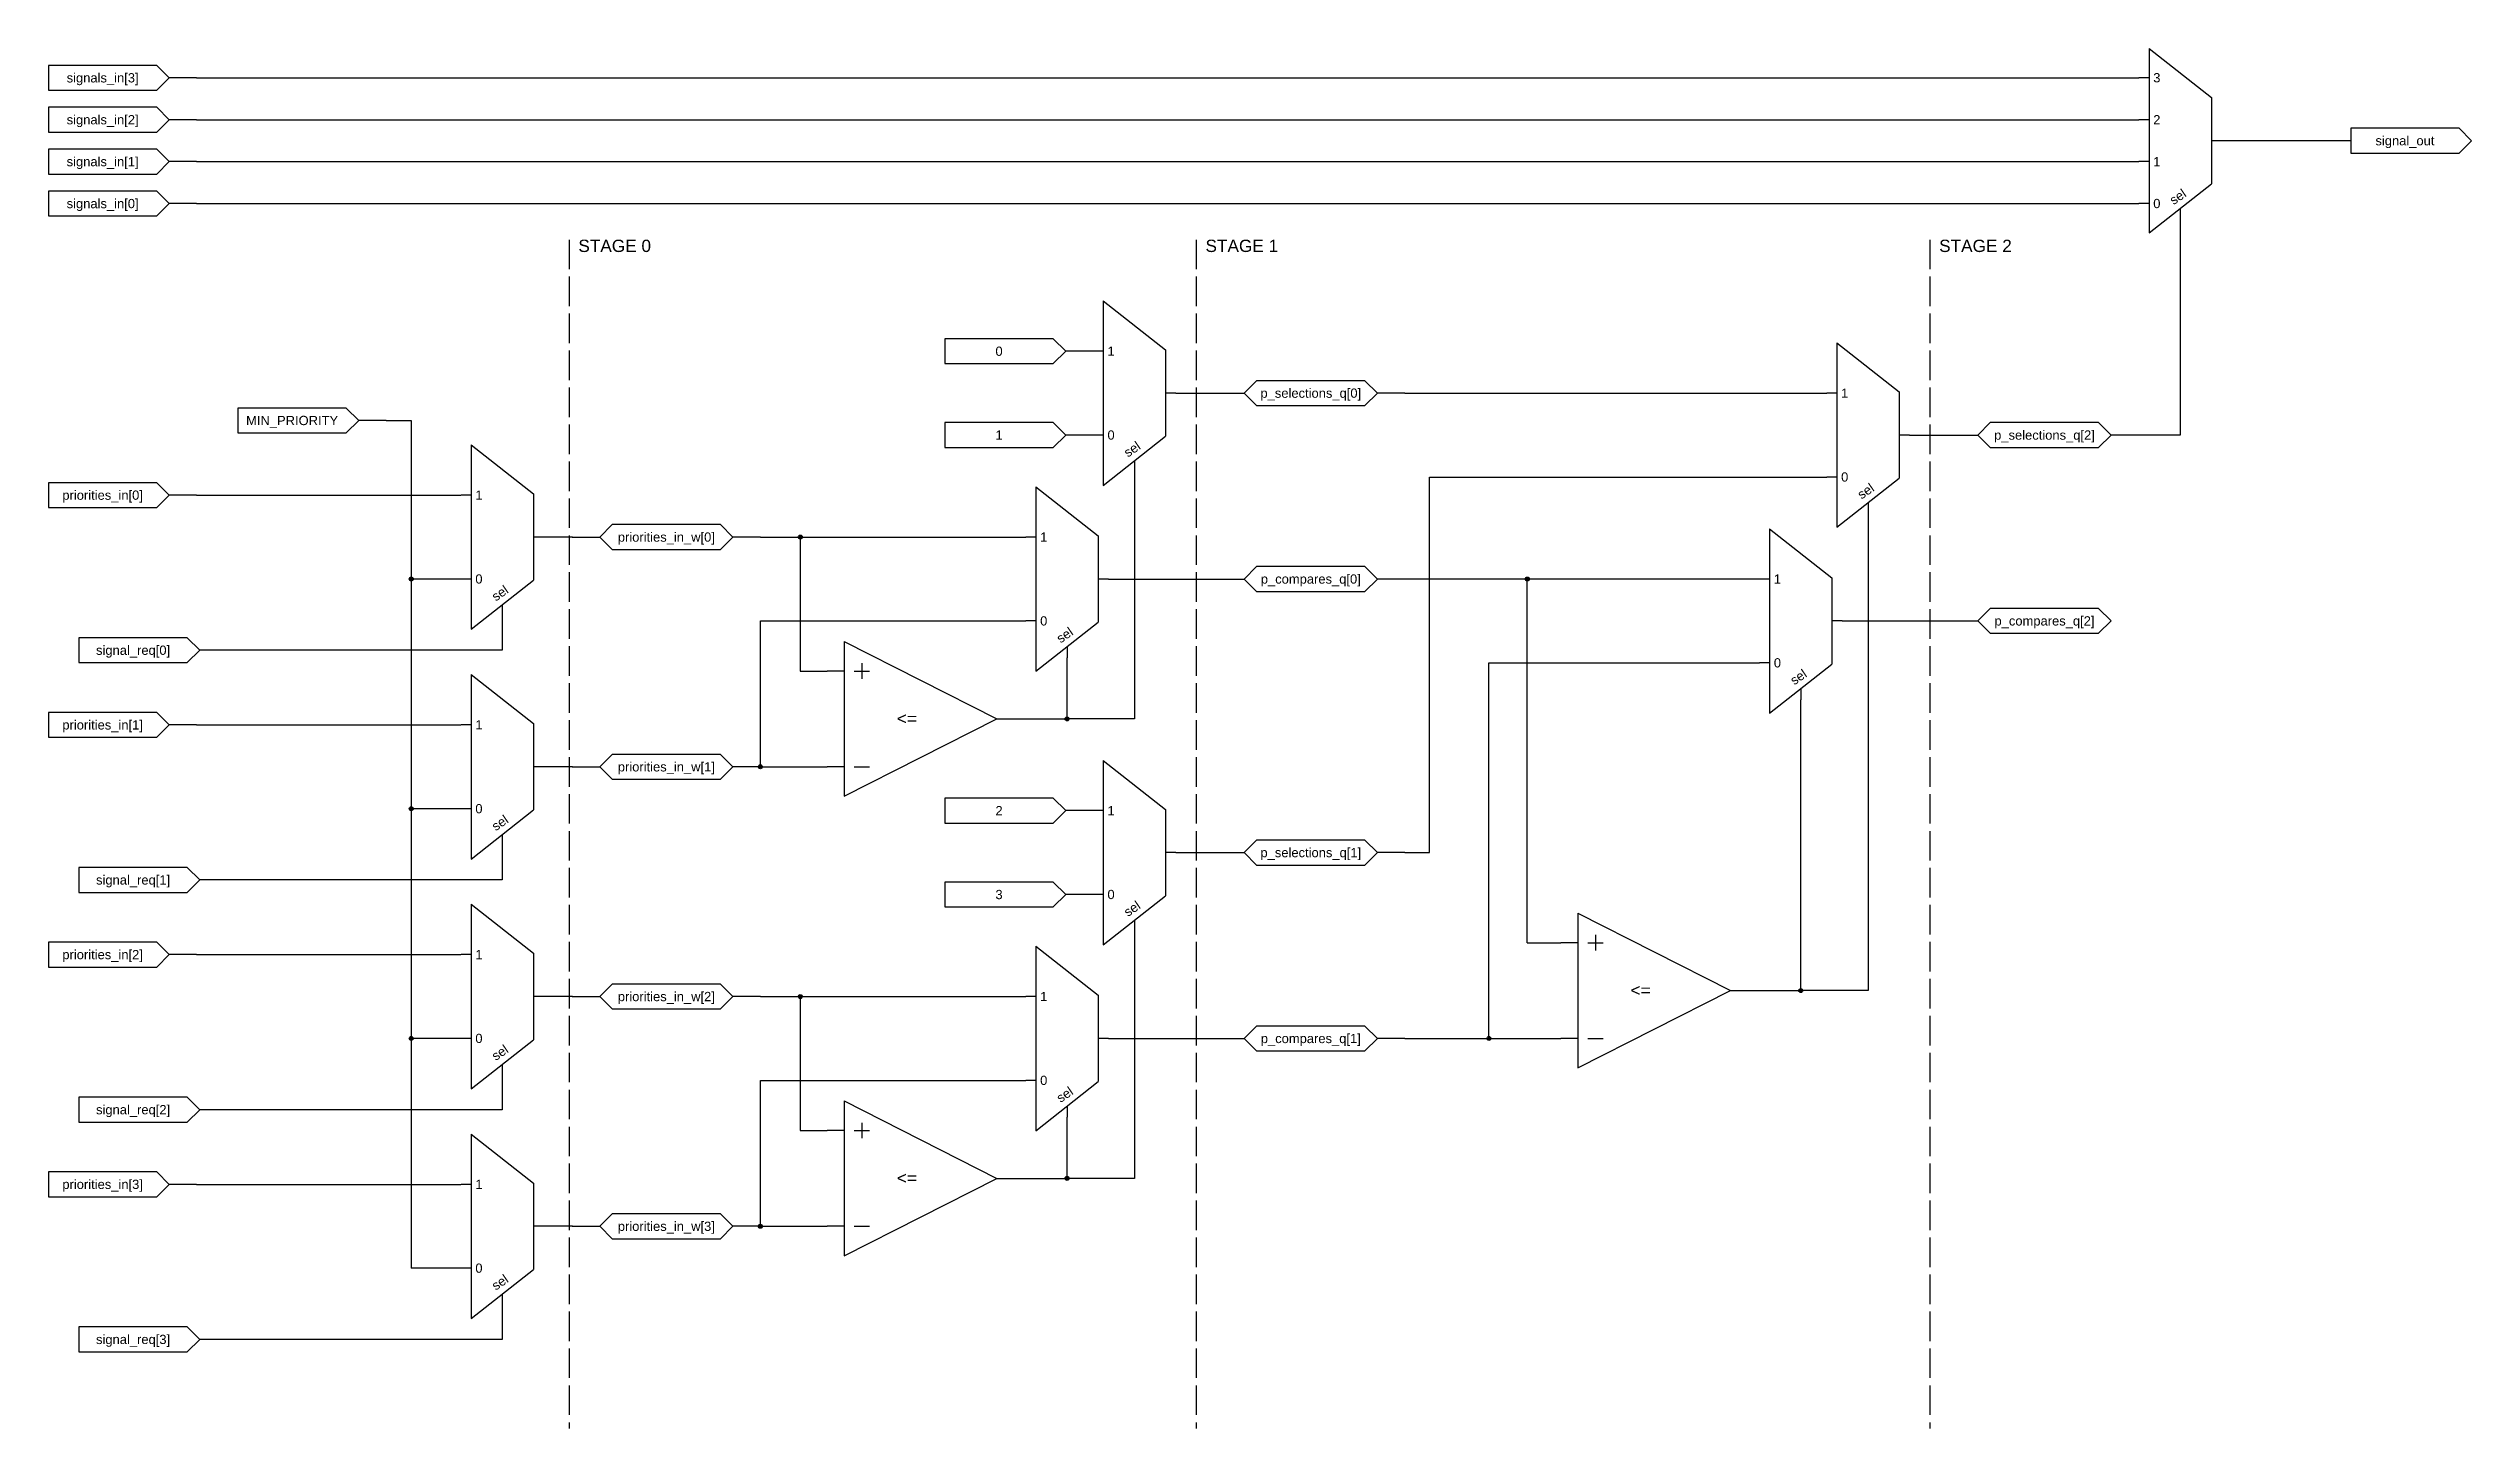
# Model space of a CAD drawing. Header units: inches. Extents: x 248 to 297.2, y 485.8 to 513.8.
import ezdxf
from ezdxf.enums import TextEntityAlignment as Align

# ---------------------------------------------------------------- set-up
doc = ezdxf.new("R2010")
doc.units = ezdxf.units.IN
doc.header["$LTSCALE"] = 0.05
doc.header["$MEASUREMENT"] = 0
doc.linetypes.add('ACAD_ISO02W100', pattern=[15, 12, -3])
doc.linetypes.add('DASHED', pattern=[0.75, 0.5, -0.25])
doc.layers.add('1', color=7, linetype='DASHED')
doc.styles.get("Standard").update_dxf_attribs({"font": 'arial.ttf'})

# ---------------------------------------------------------------- blocks, each defined once
blk = doc.blocks.new('INPUT_S')
for p, q in [((-0.809, 0.252), (-3.007, 0.252)), ((-3.007, 0.252), (-3.007, -0.252)), ((-0.556, 0), (-0.809, 0.252)), ((-0.556, 0), (-0.809, -0.252)), ((0, 0), (-0.556, 0)), ((-3.007, -0.252), (-0.809, -0.252))]:
    blk.add_line(p, q)
blk.add_attdef('INPUT', text='', height=0.188).set_placement((-1.908, 0), align=Align.MIDDLE_CENTER)
blk = doc.blocks.new('*U28')
for p, q in [((-0.632, 1.859), (-0.632, -1.884)), ((-0.632, 1.859), (0.632, 0.864)), ((-0.632, 0.838), (-0.838, 0.838)), ((0.632, 0.864), (0.632, -0.889)), ((0.838, -0.013), (0.632, -0.013)), ((-0.632, -0.864), (-0.838, -0.864)), ((-0.632, -1.884), (0.632, -0.889)), ((0, -1.387), (0, -1.613))]:
    blk.add_line(p, q)
at = {"char_height": 0.1875, "attachment_point": 4}
for s, width, insert in [('\\pxql;1', 0.26501, (-0.547, 0.838)), ('\\pxql;0', 0.28918, (-0.547, -0.864))]:
    blk.add_mtext_dynamic_manual_height_columns(s, width=width, gutter_width=0.625, heights=[0], dxfattribs=dict(at, insert=insert))
at = {"insert": (-0.185, -1.246), "char_height": 0.1875, "attachment_point": 4, "rotation": 34.3695}
blk.add_mtext_dynamic_manual_height_columns('\\pxql;sel', width=0.28918, gutter_width=0.625, heights=[0], dxfattribs=at)
blk = doc.blocks.new('Connection point')
h = blk.add_hatch(color=256)
edge = h.paths.add_edge_path()
edge.add_arc((0, 0), 0.0403, 0, 360)
blk.add_circle((0, 0), 0.0403)
blk = doc.blocks.new('LOGIC_ELEMENT_S')
for p, q in [((-3.816, 0), (-3.259, 0)), ((-3.259, 0), (-3.007, 0.252)), ((-3.259, 0), (-3.007, -0.252)), ((-0.809, 0.252), (-3.007, 0.252)), ((-0.556, 0), (-0.809, 0.252)), ((-0.556, 0), (-0.809, -0.252)), ((0, 0), (-0.556, 0)), ((-3.007, -0.252), (-0.809, -0.252))]:
    blk.add_line(p, q)
blk.add_attdef('INPUT', text='', height=0.188).set_placement((-1.908, 0), align=Align.MIDDLE_CENTER)
blk = doc.blocks.new('COMPARATOR_S')
for p, q in [((-1.549, 1.571), (-1.549, -1.571)), ((-1.549, 1.571), (1.549, 0)), ((-1.191, 1.128), (-1.191, 0.816)), ((-1.549, 0.972), (-1.892, 0.972)), ((-1.348, 0.972), (-1.035, 0.972)), ((-1.549, -1.571), (1.549, 0)), ((-1.549, -0.972), (-1.892, -0.972)), ((-1.348, -0.972), (-1.035, -0.972))]:
    blk.add_line(p, q)
blk.add_attdef('OPERATOR', text='', height=0.25).set_placement((-0.274, 0.009), align=Align.MIDDLE_CENTER)
blk = doc.blocks.new('*U18')
for p, q in [((-3.816, 0), (-3.259, 0)), ((-3.259, 0), (-3.007, 0.252)), ((-3.259, 0), (-3.007, -0.252)), ((-0.809, 0.252), (-3.007, 0.252)), ((-0.556, 0), (-0.809, 0.252)), ((-0.556, 0), (-0.809, -0.252)), ((-3.007, -0.252), (-0.809, -0.252))]:
    blk.add_line(p, q)
blk.add_attdef('INPUT', text='', height=0.188).set_placement((-1.908, 0), align=Align.MIDDLE_CENTER)
blk = doc.blocks.new('*U27')
for p, q in [((-0.632, 1.859), (-0.632, -1.884)), ((-0.632, 1.859), (0.632, 0.864)), ((-0.632, 1.263), (-0.838, 1.263)), ((0.632, 0.864), (0.632, -0.889)), ((-0.632, 0.413), (-0.838, 0.413)), ((-0.632, -0.438), (-0.838, -0.438)), ((0.838, -0.013), (0.632, -0.013)), ((-0.632, -1.884), (0.632, -0.889)), ((-0.632, -1.289), (-0.838, -1.289)), ((0, -1.387), (0, -1.613))]:
    blk.add_line(p, q)
at = {"char_height": 0.1875, "attachment_point": 4}
for s, width, insert in [('\\pxql;3', 0.26501, (-0.547, 1.263)), ('\\pxql;2', 0.26501, (-0.547, 0.413)), ('\\pxql;1', 0.28918, (-0.547, -0.438)), ('\\pxql;0', 0.28918, (-0.547, -1.289))]:
    blk.add_mtext_dynamic_manual_height_columns(s, width=width, gutter_width=0.625, heights=[0], dxfattribs=dict(at, insert=insert))
at = {"insert": (-0.185, -1.246), "char_height": 0.1875, "attachment_point": 4, "rotation": 34.3695}
blk.add_mtext_dynamic_manual_height_columns('\\pxql;sel', width=0.28918, gutter_width=0.625, heights=[0], dxfattribs=at)
blk = doc.blocks.new('*U17')
for p, q in [((-3.007, 0), (-3.563, 0)), ((-0.809, 0.252), (-3.007, 0.252)), ((-3.007, 0.252), (-3.007, -0.252)), ((-0.556, 0), (-0.809, 0.252)), ((-0.556, 0), (-0.809, -0.252)), ((-3.007, -0.252), (-0.809, -0.252))]:
    blk.add_line(p, q)
blk.add_attdef('INPUT', text='', height=0.188).set_placement((-1.908, 0), align=Align.MIDDLE_CENTER)

msp = doc.modelspace()

# ---------------------------------------------------------------- linework, layer by layer
for p, q in [((250.991, 513.184), (290.403, 513.184)), ((250.991, 512.334), (290.403, 512.334)), ((294.146, 511.908), (292.08, 511.908)), ((250.991, 511.483), (290.403, 511.483)), ((250.991, 510.632), (290.403, 510.632)), ((291.241, 510.308), (291.241, 505.934)), ((270.858, 506.785), (271.691, 506.785)), ((275.507, 506.785), (284.069, 506.785)), ((254.836, 506.23), (255.344, 506.23)), ((255.344, 506.23), (255.344, 489.027)), ((285.746, 505.934), (286.579, 505.934)), ((291.241, 505.934), (290.395, 505.934)), ((270.02, 505.185), (270.02, 500.174)), ((276.005, 497.461), (276.005, 505.083)), ((276.005, 505.083), (284.069, 505.083)), ((250.991, 504.715), (256.354, 504.715)), ((284.907, 504.334), (284.907, 494.661)), ((258.615, 503.864), (258.031, 503.864)), ((262.43, 503.864), (263.24, 503.864)), ((263.24, 503.864), (263.24, 501.146)), ((263.24, 503.864), (267.816, 503.864)), ((256.354, 503.013), (255.344, 503.013)), ((269.493, 503.013), (271.691, 503.013)), ((277.992, 503.013), (275.507, 503.013)), ((277.992, 495.633), (277.992, 503.013)), ((282.703, 503.013), (277.992, 503.013)), ((257.193, 502.264), (257.193, 501.568)), ((262.43, 499.202), (262.43, 502.163)), ((262.43, 502.163), (267.816, 502.163)), ((284.38, 502.163), (286.579, 502.163)), ((257.193, 501.568), (251.609, 501.568)), ((263.24, 501.146), (263.787, 501.146)), ((268.654, 500.174), (268.654, 501.413)), ((277.213, 493.689), (277.213, 501.312)), ((277.213, 501.312), (282.703, 501.312)), ((283.542, 494.661), (283.542, 500.562)), ((250.991, 500.053), (256.354, 500.053)), ((267.228, 500.174), (268.654, 500.174)), ((270.02, 500.174), (268.654, 500.174)), ((258.615, 499.202), (258.031, 499.202)), ((262.43, 499.202), (263.787, 499.202)), ((256.354, 498.351), (255.344, 498.351)), ((257.193, 497.602), (257.193, 496.906)), ((270.858, 497.461), (271.691, 497.461)), ((275.507, 497.461), (276.005, 497.461)), ((257.193, 496.906), (251.609, 496.906)), ((270.02, 495.86), (270.02, 490.85)), ((277.992, 495.633), (278.674, 495.633)), ((250.991, 495.391), (256.354, 495.391)), ((282.115, 494.661), (283.542, 494.661)), ((284.907, 494.661), (283.542, 494.661)), ((258.615, 494.54), (258.031, 494.54)), ((262.43, 494.54), (263.24, 494.54)), ((263.24, 494.54), (263.24, 491.822)), ((263.24, 494.54), (267.816, 494.54)), ((256.354, 493.689), (255.344, 493.689)), ((269.493, 493.689), (271.691, 493.689)), ((275.507, 493.689), (277.656, 493.689)), ((277.656, 493.689), (277.656, 493.689)), ((277.656, 493.689), (278.674, 493.689)), ((257.193, 492.939), (257.193, 492.244)), ((262.43, 489.878), (262.43, 492.838)), ((262.43, 492.838), (267.816, 492.838)), ((257.193, 492.244), (251.609, 492.244)), ((263.24, 491.822), (263.787, 491.822)), ((268.654, 490.85), (268.654, 492.089)), ((250.991, 490.729), (256.354, 490.729)), ((267.228, 490.85), (268.654, 490.85)), ((270.02, 490.85), (268.654, 490.85)), ((258.615, 489.878), (258.031, 489.878)), ((262.43, 489.878), (263.787, 489.878)), ((256.354, 489.027), (255.344, 489.027)), ((257.193, 488.277), (257.193, 487.582)), ((257.193, 487.582), (251.609, 487.582))]:
    msp.add_line(p, q)
at = {"layer": '1', "linetype": 'ACAD_ISO02W100'}
for p, q in [((258.549, 509.899), (258.549, 485.773)), ((271.275, 509.899), (271.275, 485.773)), ((286.162, 509.899), (286.162, 485.773))]:
    msp.add_line(p, q, dxfattribs=at)

# ---------------------------------------------------------------- block references
for name, p, values in [('INPUT_S', (250.991, 513.184), {'INPUT': 'signals_in[3]'}), ('INPUT_S', (250.991, 512.334), {'INPUT': 'signals_in[2]'}), ('*U17', (297.709, 511.908), {'INPUT': 'signal_out'}), ('INPUT_S', (250.991, 511.483), {'INPUT': 'signals_in[1]'}), ('INPUT_S', (250.991, 510.632), {'INPUT': 'signals_in[0]'}), ('INPUT_S', (269.181, 507.636), {'INPUT': '0'}), ('LOGIC_ELEMENT_S', (275.507, 506.785), {'INPUT': 'p_selections_q[0]'}), ('INPUT_S', (254.836, 506.23), {'INPUT': 'MIN_PRIORITY'}), ('INPUT_S', (269.181, 505.934), {'INPUT': '1'}), ('LOGIC_ELEMENT_S', (290.395, 505.934), {'INPUT': 'p_selections_q[2]'}), ('INPUT_S', (250.991, 504.715), {'INPUT': 'priorities_in[0]'}), ('LOGIC_ELEMENT_S', (262.43, 503.864), {'INPUT': 'priorities_in_w[0]'}), ('LOGIC_ELEMENT_S', (275.507, 503.013), {'INPUT': 'p_compares_q[0]'}), ('*U18', (290.395, 502.163), {'INPUT': 'p_compares_q[2]'}), ('INPUT_S', (251.609, 501.568), {'INPUT': 'signal_req[0]'}), ('COMPARATOR_S', (265.679, 500.174), {'OPERATOR': '<='}), ('INPUT_S', (250.991, 500.053), {'INPUT': 'priorities_in[1]'}), ('LOGIC_ELEMENT_S', (262.43, 499.202), {'INPUT': 'priorities_in_w[1]'}), ('INPUT_S', (269.181, 498.312), {'INPUT': '2'}), ('LOGIC_ELEMENT_S', (275.507, 497.461), {'INPUT': 'p_selections_q[1]'}), ('INPUT_S', (251.609, 496.906), {'INPUT': 'signal_req[1]'}), ('INPUT_S', (269.181, 496.61), {'INPUT': '3'}), ('COMPARATOR_S', (280.566, 494.661), {'OPERATOR': '<='}), ('INPUT_S', (250.991, 495.391), {'INPUT': 'priorities_in[2]'}), ('LOGIC_ELEMENT_S', (262.43, 494.54), {'INPUT': 'priorities_in_w[2]'}), ('LOGIC_ELEMENT_S', (275.507, 493.689), {'INPUT': 'p_compares_q[1]'}), ('INPUT_S', (251.609, 492.244), {'INPUT': 'signal_req[2]'}), ('COMPARATOR_S', (265.679, 490.85), {'OPERATOR': '<='}), ('INPUT_S', (250.991, 490.729), {'INPUT': 'priorities_in[3]'}), ('LOGIC_ELEMENT_S', (262.43, 489.878), {'INPUT': 'priorities_in_w[3]'}), ('INPUT_S', (251.609, 487.582), {'INPUT': 'signal_req[3]'})]:
    msp.add_blockref(name, p).add_auto_attribs(values)
for name, p in [('*U27', (291.241, 511.921)), ('*U28', (270.02, 506.798)), ('*U28', (284.907, 505.947)), ('*U28', (257.193, 503.877)), ('*U28', (268.654, 503.026)), ('*U28', (283.542, 502.175)), ('Connection point', (263.24, 503.864)), ('Connection point', (255.344, 503.013)), ('Connection point', (277.992, 503.013)), ('*U28', (257.193, 499.215)), ('Connection point', (268.654, 500.174)), ('Connection point', (262.43, 499.202)), ('*U28', (270.02, 497.474)), ('Connection point', (255.344, 498.351)), ('*U28', (257.193, 494.553)), ('*U28', (268.654, 493.702)), ('Connection point', (283.542, 494.661)), ('Connection point', (263.24, 494.54)), ('Connection point', (255.344, 493.689)), ('Connection point', (277.213, 493.689)), ('*U28', (257.193, 489.891)), ('Connection point', (268.654, 490.85)), ('Connection point', (262.43, 489.878))]:
    msp.add_blockref(name, p)

# ---------------------------------------------------------------- texts
at = {"layer": '1', "linetype": 'DASHED', "char_height": 0.25, "attachment_point": 1}
for s, insert in [('STAGE 0', (258.736, 509.899)), ('STAGE 1', (271.462, 509.899)), ('STAGE 2', (286.349, 509.899))]:
    msp.add_mtext_dynamic_manual_height_columns(s, width=2.667, gutter_width=1.25, heights=[0], dxfattribs=dict(at, insert=insert))

doc.saveas('drawing.dxf')
